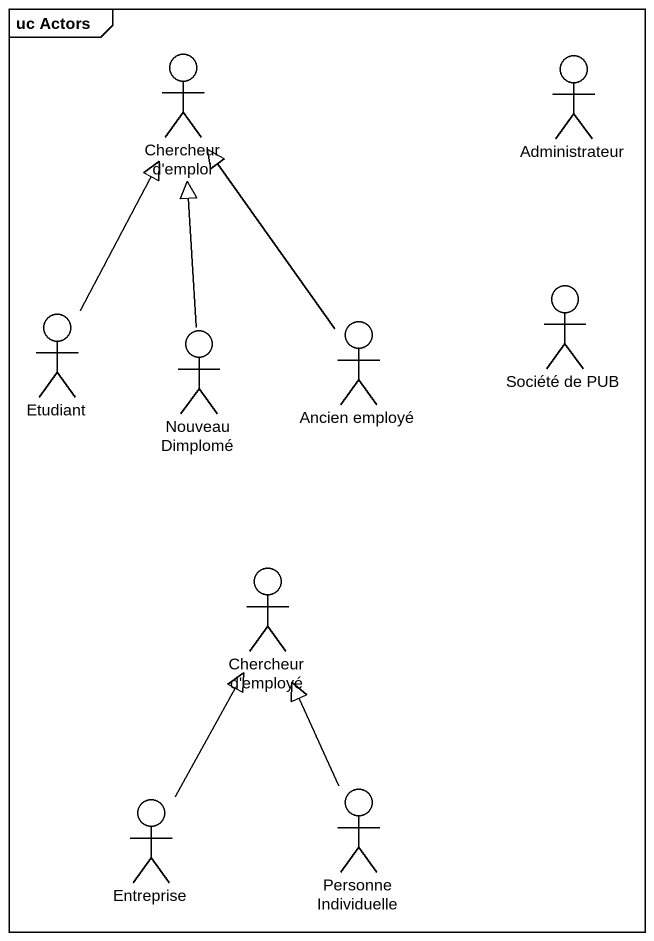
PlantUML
@startuml
mainframe uc Actors
actor "Chercheur d'emploi" as Chercheur_d_emploi
actor Administrateur
actor "Société de PUB" as Société_de_PUB
actor Etudiant
actor "Nouveau Dimplomé" as Nouveau_Dimplomé
actor "Ancien employé" as Ancien_employé
actor "Chercheur d'employé" as Chercheur_d_employé
actor Entreprise
actor "Personne Individuelle" as Personne_Individuelle
Etudiant -up-|> Chercheur_d_emploi
Nouveau_Dimplomé -up-|> Chercheur_d_emploi
Ancien_employé -up-|> Chercheur_d_emploi
Entreprise -up-|> Chercheur_d_employé
Personne_Individuelle -up-|> Chercheur_d_employé
@enduml
